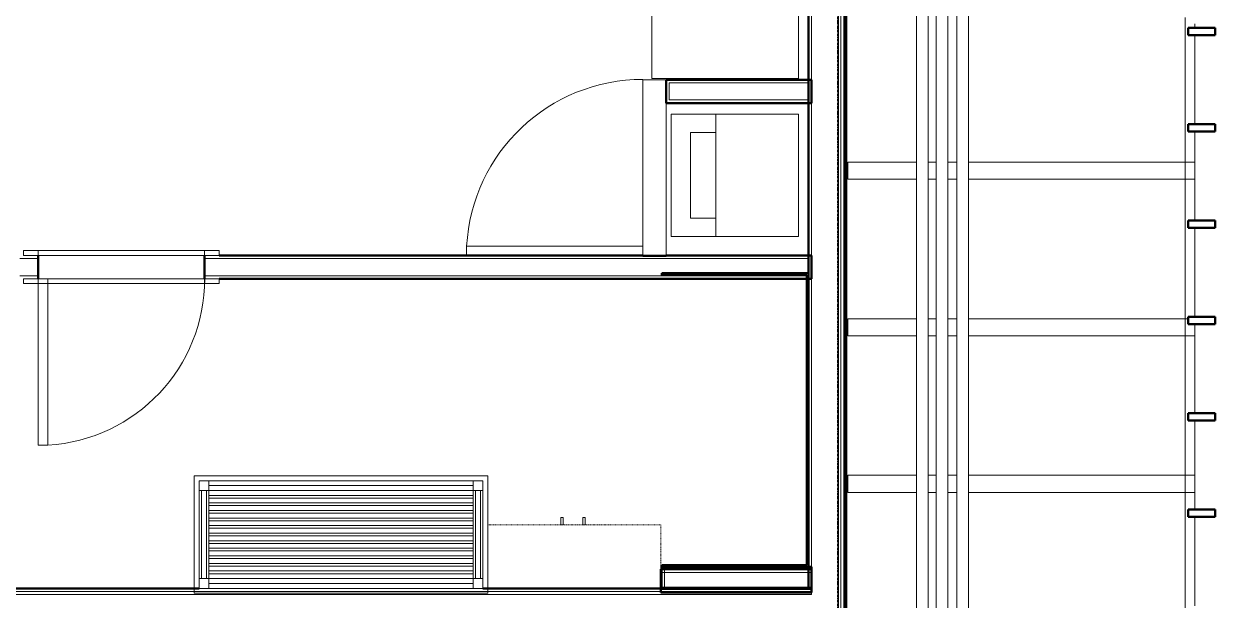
# Model space of a CAD drawing. Header units: inches. Extents: x -4218 to -1830, y 9767 to 12426.
# Drawn here: x -3647.6 to -3404.2, y 11128 to 11245.8 of the extents above; entities that cross this region are included whole.
import ezdxf

# ---------------------------------------------------------------- set-up
doc = ezdxf.new("R2010")
doc.units = ezdxf.units.IN
doc.header["$MEASUREMENT"] = 0
doc.linetypes.add('Dash', pattern=[0.25, 0.125, -0.125])
doc.linetypes.add('Grid Line 1_2_', pattern=[0.875, 0.5, -0.125, 0.125, -0.125])
for name, color, linetype, lineweight in [('0-1', 7, 'Continuous', 5), ('0-2', 10, 'Continuous', 9), ('A-DOOR-1', 10, 'Continuous', 9), ('A-DOOR-2', 50, 'Continuous', 20), ('A-DOOR-FRAM-1', 10, 'Continuous', 9), ('A-FLOR-3', 192, 'Continuous', 9), ('A-GLAZ-CWMG', 51, 'Continuous', 9), ('A-GLAZ-CWMG-1', 51, 'Continuous', 50), ('A-WALL-1', 7, 'Continuous', 50), ('A-WALL-2', 250, 'Continuous', 13), ('A-WALL-3', 10, 'Continuous', 9), ('A-WALL-4', 252, 'Continuous', 9), ('A-WALL-7', 113, 'Continuous', 9), ('I-WALL-1', 7, 'Continuous', 50), ('I-WALL-3', 252, 'Continuous', 9), ('P-PIPE-1', 10, 'Continuous', 9), ('P-SANR-FIXT-1', 10, 'Continuous', 9), ('Q-CASE-1', 252, 'Continuous', 9), ('Q-CASE-2', 10, 'Continuous', 9), ('Q-CASE-4', 252, 'Dash', 9), ('Q-CASE-7', 10, 'Dash', 9), ('Q-SPCQ-1', 10, 'Continuous', 9), ('S-BEAM', 12, 'Continuous', 9), ('S-GRID-1', 1, 'Grid Line 1_2_', 9)]:
    doc.layers.add(name, color=color, linetype=linetype, lineweight=lineweight)

# ---------------------------------------------------------------- blocks, each defined once
blk = doc.blocks.new('SWING - SINGLE - FLUSH - 2-10 x 6-8 - PRIVACY-3199407-BACKGROUND - RCP - 2ND FLOOR')
at = {"layer": 'A-DOOR-1'}
blk.add_arc((17, 2.37), 34.07, 93.3657, 180, dxfattribs=at)
at = {"layer": 'A-DOOR-2'}
for p, q in [((15, 2.37), (15, 36.38)), ((17, 36.38), (15, 36.38)), ((17, 2.37), (17, 36.38)), ((17, 2.37), (15, 2.37))]:
    blk.add_line(p, q, dxfattribs=at)
at = {"layer": 'A-DOOR-FRAM-1'}
for p, q in [((-17, 3.37), (-20, 3.37)), ((-20, 2.37), (-20, 3.37)), ((17, 3.37), (-17, 3.37)), ((-17, 2.37), (-17, 3.37)), ((20, 3.37), (17, 3.37)), ((17, 2.37), (17, 3.37)), ((20, 2.37), (20, 3.37)), ((-20, 2.37), (-17, 2.37)), ((-17, 2.37), (17, 2.37)), ((17, 2.37), (20, 2.37)), ((-17, -2.38), (-20, -2.38)), ((-20, -2.38), (-20, -3.38)), ((17, -2.38), (-17, -2.38)), ((-17, -2.38), (-17, -3.38)), ((20, -2.38), (17, -2.38)), ((17, -2.38), (17, -3.38)), ((20, -2.38), (20, -3.38)), ((-20, -3.38), (-17, -3.38)), ((-17, -3.38), (17, -3.38)), ((17, -3.38), (20, -3.38))]:
    blk.add_line(p, q, dxfattribs=at)
blk = doc.blocks.new('Stacked Washer and Dryer - 26_x25_ - Private-1372850-BACKGROUND - RCP - 2ND FLOOR')
at = {"layer": 'P-SANR-FIXT-1'}
for p, q in [((26, 12.5), (0, 12.5)), ((0, -12.5), (0, 12.5)), ((16.90625, -12.5), (16.90625, 12.5)), ((26, 12.5), (26, -12.5)), ((22.09375, 8.75), (16.90625, 8.75)), ((22.09375, -8.75), (22.09375, 8.75)), ((16.90625, -8.75), (22.09375, -8.75)), ((0, -12.5), (26, -12.5))]:
    blk.add_line(p, q, dxfattribs=at)
blk = doc.blocks.new('SWING - SINGLE - FLUSH - 36_ x 80_ - OFFSET PIVOT DOOR AT MAGIC PAK AND WASHER_DRYER-3199415-BACKGROUND - RCP - 2ND FLOOR')
at = {"layer": 'A-DOOR-1'}
blk.add_arc((18, -2.37), 36.07, 180, 266.8211, dxfattribs=at)
at = {"layer": 'A-DOOR-2'}
for p, q in [((16, -2.37), (16, -38.39)), ((18, -2.37), (16, -2.37)), ((18, -2.37), (18, -38.39)), ((18, -38.39), (16, -38.39))]:
    blk.add_line(p, q, dxfattribs=at)
blk = doc.blocks.new('Refrigerator_-_Side-by-Side_6047 - 36_ X 30_-345559-BACKGROUND - RCP - 2ND FLOOR')
at = {"layer": 'Q-SPCQ-1'}
for p, q in [((17.87, 14.42), (-17.88, 14.42)), ((-17.88, 14.42), (-17.88, -15.58)), ((17.87, -15.58), (17.87, 14.42)), ((-17.88, -15.58), (17.87, -15.58))]:
    blk.add_line(p, q, dxfattribs=at)
blk = doc.blocks.new('Bath Vanity - Bath Vanity 60_-V80-BACKGROUND - RCP - 2ND FLOOR')
at = {"layer": 'Q-CASE-1'}
for p, q in [((-29.26, -1), (-29.26, 0)), ((-29.26, 0), (30.74, 0)), ((30.74, 0), (30.74, -1))]:
    blk.add_line(p, q, dxfattribs=at)
at = {"layer": 'Q-CASE-2'}
for p, q in [((-29.26, -24), (-29.26, -1)), ((-28.26, -3), (-28.26, -1)), ((-28.26, -1), (-26.26, -1)), ((27.74, -1), (-26.26, -1)), ((-26.26, -1), (-26.26, -3)), ((27.74, -2), (-26.26, -2)), ((27.74, -3), (27.74, -1)), ((27.74, -1), (29.74, -1)), ((29.74, -1), (29.74, -3)), ((30.74, -1), (30.74, -24)), ((-28.26, -3), (-28.26, -21)), ((-26.26, -3), (-28.26, -3)), ((-27.76, -3), (-27.76, -21)), ((-26.76, -3), (-26.76, -21)), ((27.74, -3), (-26.26, -3)), ((-26.26, -3), (-26.26, -21)), ((-26.26, -4), (27.74, -4)), ((27.74, -4.55), (-26.26, -4.55)), ((27.74, -3), (27.74, -21)), ((29.74, -3), (27.74, -3)), ((28.24, -3), (28.24, -21)), ((29.24, -3), (29.24, -21)), ((29.74, -3), (29.74, -21)), ((-26.26, -5.55), (27.74, -5.55)), ((27.74, -6.09), (-26.26, -6.09)), ((-26.26, -7.09), (27.74, -7.09)), ((27.74, -7.64), (-26.26, -7.64)), ((-26.26, -8.64), (27.74, -8.64)), ((27.74, -9.18), (-26.26, -9.18)), ((-26.26, -10.18), (27.74, -10.18)), ((27.74, -10.73), (-26.26, -10.73)), ((-26.26, -11.73), (27.74, -11.73)), ((27.74, -12.27), (-26.26, -12.27)), ((-26.26, -13.27), (27.74, -13.27)), ((27.74, -13.82), (-26.26, -13.82)), ((-26.26, -14.82), (27.74, -14.82)), ((27.74, -15.36), (-26.26, -15.36)), ((-26.26, -16.36), (27.74, -16.36)), ((27.74, -16.91), (-26.26, -16.91)), ((-26.26, -17.91), (27.74, -17.91)), ((27.74, -18.45), (-26.26, -18.45)), ((-26.26, -19.45), (27.74, -19.45)), ((-28.26, -23), (-28.26, -21)), ((-28.26, -21), (-26.26, -21)), ((27.74, -20), (-26.26, -20)), ((-26.26, -21), (27.74, -21)), ((-26.26, -21), (-26.26, -23)), ((27.74, -23), (27.74, -21)), ((27.74, -21), (29.74, -21)), ((29.74, -21), (29.74, -23)), ((30.74, -24), (-29.26, -24)), ((-26.26, -23), (-28.26, -23)), ((27.74, -22), (-26.26, -22)), ((27.74, -23), (-26.26, -23)), ((29.74, -23), (27.74, -23))]:
    blk.add_line(p, q, dxfattribs=at)
blk = doc.blocks.new('300 Series Wall Hung Cabinet_326 - 36_-V91-BACKGROUND - RCP - 2ND FLOOR')
at = {"layer": 'Q-CASE-2'}
for p, q in [((-2.01, -13.19), (-2.5, -13.19)), ((-2.5, -13.19), (-2.5, -14.69)), ((-2.01, -14.69), (-2.01, -13.19)), ((2.49, -13.19), (2, -13.19)), ((2, -13.19), (2, -14.69)), ((2.49, -14.69), (2.49, -13.19)), ((-2.5, -14.69), (-2.01, -14.69)), ((2, -14.69), (2.49, -14.69))]:
    blk.add_line(p, q, dxfattribs=at)
at = {"layer": 'Q-CASE-4'}
for p, q in [((17.37, -0.19), (-18, -0.19)), ((-18, -0.19), (-18, -4.07))]:
    blk.add_line(p, q, dxfattribs=at)
at = {"layer": 'Q-CASE-7'}
for p, q in [((-18, -4.07), (-18, -13.19)), ((-18, -13.19), (17.37, -13.19))]:
    blk.add_line(p, q, dxfattribs=at)
blk = doc.blocks.new('CTR - 1st Phase - Unit Layouts_rvt-1-BACKGROUND - RCP - 2ND FLOOR')
at = {"layer": 'A-WALL-1'}
for p, q in [((-3516.37, 11233.73), (-3516.37, 11234.36)), ((-3516.37, 11234.36), (-3486.67, 11234.36)), ((-3516.37, 11230.23), (-3516.37, 11233.73)), ((-3486.67, 11234.36), (-3486.67, 11233.73)), ((-3486.67, 11233.73), (-3486.67, 11230.23)), ((-3516.37, 11229.61), (-3516.37, 11230.23)), ((-3486.67, 11229.61), (-3516.37, 11229.61)), ((-3486.67, 11230.23), (-3486.67, 11229.61)), ((-3644.72, 11198.45), (-3644.72, 11193.7)), ((-3610.72, 11193.7), (-3610.72, 11198.45)), ((-3607.72, 11198.45), (-3521.12, 11198.45)), ((-3521.12, 11198.45), (-3521.12, 11198.36)), ((-3521.12, 11198.36), (-3516.37, 11198.36)), ((-3516.37, 11198.36), (-3516.37, 11198.45)), ((-3516.37, 11198.45), (-3486.67, 11198.45)), ((-3486.67, 11198.45), (-3486.67, 11197.83)), ((-3486.67, 11197.83), (-3486.67, 11194.33)), ((-3517.26, 11194.81), (-3487.64, 11194.81)), ((-3517.26, 11194.44), (-3517.26, 11194.81)), ((-3487.64, 11194.44), (-3517.26, 11194.44)), ((-3487.64, 11194.81), (-3487.26, 11194.81)), ((-3487.64, 11135.19), (-3487.64, 11194.44)), ((-3487.26, 11194.81), (-3487.26, 11134.81)), ((-3486.67, 11194.33), (-3486.67, 11193.7)), ((-3486.67, 11193.7), (-3607.72, 11193.7)), ((-3517.3, 11134.19), (-3517.3, 11134.81)), ((-3517.3, 11134.81), (-3486.67, 11134.81)), ((-3517.3, 11130.69), (-3517.3, 11134.19)), ((-3517.26, 11134.81), (-3517.26, 11135.19)), ((-3517.26, 11135.19), (-3487.64, 11135.19)), ((-3487.64, 11134.81), (-3517.26, 11134.81)), ((-3487.26, 11134.81), (-3487.64, 11134.81)), ((-3486.67, 11134.81), (-3486.67, 11134.19)), ((-3486.67, 11134.19), (-3486.67, 11130.69)), ((-3517.3, 11130.44), (-3517.3, 11130.69)), ((-3486.67, 11130.69), (-3486.67, 11130.44)), ((-3486.67, 11130.44), (-3517.3, 11130.44))]:
    blk.add_line(p, q, dxfattribs=at)
at = {"layer": 'A-WALL-2'}
for p, q in [((-3515.75, 11233.73), (-3515.75, 11230.23)), ((-3515.75, 11233.73), (-3487.3, 11233.73)), ((-3487.3, 11233.73), (-3487.3, 11230.23)), ((-3515.75, 11230.23), (-3487.3, 11230.23)), ((-3648.46, 11197.83), (-3644.72, 11197.83)), ((-3610.72, 11197.83), (-3487.3, 11197.83)), ((-3487.3, 11194.33), (-3487.3, 11197.83)), ((-3648.46, 11194.33), (-3644.72, 11194.33)), ((-3610.72, 11194.33), (-3487.3, 11194.33)), ((-3517.42, 11133.7), (-3486.67, 11133.7)), ((-3516.67, 11130.69), (-3516.67, 11134.19)), ((-3516.67, 11134.19), (-3487.3, 11134.19)), ((-3487.3, 11134.19), (-3487.3, 11130.69)), ((-3517.3, 11130.69), (-3516.67, 11130.69)), ((-3517.3, 11130.69), (-3516.67, 11130.69)), ((-3516.67, 11130.69), (-3487.3, 11130.69)), ((-3487.3, 11130.69), (-3486.67, 11130.69)), ((-3487.3, 11130.69), (-3486.67, 11130.69)), ((-3517.42, 11130.2), (-3486.67, 11130.2))]:
    blk.add_line(p, q, dxfattribs=at)
at = {"layer": 'A-WALL-3'}
for p, q in [((-3521.12, 11234.36), (-3521.12, 11198.45)), ((-3521.12, 11234.36), (-3516.37, 11234.36)), ((-3516.37, 11198.45), (-3516.37, 11229.61)), ((-3610.72, 11198.45), (-3644.72, 11198.45)), ((-3644.72, 11193.7), (-3610.72, 11193.7))]:
    blk.add_line(p, q, dxfattribs=at)
at = {"layer": 'A-WALL-4'}
for p, q in [((-3516.37, 11229.61), (-3516.37, 11234.36)), ((-3644.72, 11198.45), (-3644.72, 11193.7)), ((-3610.72, 11198.45), (-3610.72, 11193.7)), ((-3521.12, 11198.45), (-3521.12, 11198.36)), ((-3521.12, 11198.36), (-3516.37, 11198.36)), ((-3516.37, 11198.36), (-3516.37, 11198.45))]:
    blk.add_line(p, q, dxfattribs=at)
at = {"layer": 'I-WALL-1'}
for p, q in [((-3517.42, 11129.58), (-3517.42, 11134.33)), ((-3517.42, 11134.33), (-3486.67, 11134.33)), ((-3486.67, 11134.33), (-3486.67, 11129.58)), ((-3486.67, 11129.58), (-3517.42, 11129.58))]:
    blk.add_line(p, q, dxfattribs=at)
at = {"layer": '0-2'}
for name, p, rotation in [('Refrigerator_-_Side-by-Side_6047 - 36_ X 30_-345559-BACKGROUND - RCP - 2ND FLOOR', (-3503.72, 11252.48), 270.0000000000252), ('SWING - SINGLE - FLUSH - 36_ x 80_ - OFFSET PIVOT DOOR AT MAGIC PAK AND WASHER_DRYER-3199415-BACKGROUND - RCP - 2ND FLOOR', (-3518.75, 11216.36), 270), ('Stacked Washer and Dryer - 26_x25_ - Private-1372850-BACKGROUND - RCP - 2ND FLOOR', (-3489.32, 11214.86), 180), ('SWING - SINGLE - FLUSH - 2-10 x 6-8 - PRIVACY-3199407-BACKGROUND - RCP - 2ND FLOOR', (-3627.72, 11196.08), 180), ('Bath Vanity - Bath Vanity 60_-V80-BACKGROUND - RCP - 2ND FLOOR', (-3582.06, 11129.44), 180), ('300 Series Wall Hung Cabinet_326 - 36_-V91-BACKGROUND - RCP - 2ND FLOOR', (-3535.42, 11130.25), 180)]:
    blk.add_blockref(name, p, dxfattribs=dict(at, rotation=rotation))
blk = doc.blocks.new('CTR - 1st Phase - Common Walls_rvt-1-BACKGROUND - RCP - 2ND FLOOR')
at = {"layer": 'A-WALL-2'}
for p, q in [((-3486.67, 11362.61), (-3486.67, 11129.81)), ((-3481.17, 11362.61), (-3481.17, 11033.56)), ((-3480.67, 11362.61), (-3480.67, 11033.56)), ((-3480.05, 11362.61), (-3480.05, 11033.56)), ((-3852.47, 11129.81), (-3487.3, 11129.81)), ((-3852.47, 11129.19), (-3487.3, 11129.19)), ((-3487.3, 11129.81), (-3486.67, 11129.81)), ((-3487.3, 11129.19), (-3486.67, 11129.19)), ((-3486.67, 11129.19), (-3486.67, 11129.81)), ((-3486.67, 11129.81), (-3486.67, 11129.19))]:
    blk.add_line(p, q, dxfattribs=at)
at = {"layer": 'I-WALL-1'}
for p, q in [((-3487.3, 11130.44), (-3487.3, 11362.61)), ((-3479.55, 11362.61), (-3479.55, 11033.56)), ((-3852.47, 11130.44), (-3611.8, 11130.44)), ((-3553.8, 11130.44), (-3487.3, 11130.44))]:
    blk.add_line(p, q, dxfattribs=at)
at = {"layer": 'I-WALL-3'}
blk.add_line((-3479.55, 11362.61), (-3479.55, 11033.56), dxfattribs=at)
at = {"layer": 'P-PIPE-1'}
for p, q in [((-3465.19, 11026.52), (-3465.19, 11687.66)), ((-3462.81, 11687.66), (-3462.81, 11026.52)), ((-3461.19, 11026.52), (-3461.19, 11687.66)), ((-3458.81, 11687.66), (-3458.81, 11026.52)), ((-3456.94, 11026.52), (-3456.94, 11687.66)), ((-3454.57, 11687.66), (-3454.57, 11026.52))]:
    blk.add_line(p, q, dxfattribs=at)
blk = doc.blocks.new('Rectangular Mullion - Stud - Vertical-2745647-BACKGROUND - RCP - 2ND FLOOR')
at = {"layer": 'A-GLAZ-CWMG-1'}
for p, q in [((1.5, 2.75), (0, 2.75)), ((0, 2.75), (0, -2.75)), ((1.5, -2.75), (1.5, 2.75)), ((0, -2.75), (1.5, -2.75))]:
    blk.add_line(p, q, dxfattribs=at)
blk = doc.blocks.new('Dimension Lumber - LVL - 3_5X5_5-2690761-BACKGROUND - RCP - 2ND FLOOR')
at = {"layer": 'S-BEAM'}
for p, q in [((-35.46, 1.75), (-35.46, -1.75)), ((-35.46, 1.75), (-21.43, 1.75)), ((-19.05, 1.75), (-17.43, 1.75)), ((-15.05, 1.75), (-13.18, 1.75)), ((-10.81, 1.75), (33.46, 1.75)), ((33.46, 1.75), (35.46, 1.75)), ((35.46, -1.75), (35.46, 1.75)), ((-35.46, -1.75), (-21.43, -1.75)), ((-19.05, -1.75), (-17.43, -1.75)), ((-15.05, -1.75), (-13.18, -1.75)), ((-10.81, -1.75), (33.46, -1.75)), ((33.46, -1.75), (35.46, -1.75))]:
    blk.add_line(p, q, dxfattribs=at)
blk = doc.blocks.new('Dimension Lumber - LVL - 3_5X5_5-V191-BACKGROUND - RCP - 2ND FLOOR')
at = {"layer": 'S-BEAM'}
for p, q in [((-35.46, 1.75), (-35.46, -1.75)), ((-35.46, 1.75), (-21.43, 1.75)), ((-19.05, 1.75), (-17.43, 1.75)), ((-15.05, 1.75), (-13.18, 1.75)), ((-10.81, 1.75), (33.46, 1.75)), ((33.46, 1.75), (34.09, 1.75)), ((35.46, -1.75), (35.46, 0.62)), ((-35.46, -1.75), (-21.43, -1.75)), ((-19.05, -1.75), (-17.43, -1.75)), ((-15.05, -1.75), (-13.18, -1.75)), ((-10.81, -1.75), (33.46, -1.75)), ((33.46, -1.75), (35.46, -1.75))]:
    blk.add_line(p, q, dxfattribs=at)

msp = doc.modelspace()

# ---------------------------------------------------------------- linework, layer by layer
at = {"layer": 'A-FLOR-3'}
for p, q in [((-3479.92, 11026.52), (-3479.92, 11434.99)), ((-3481.17, 11369.24), (-3481.17, 11027.44))]:
    msp.add_line(p, q, dxfattribs=at)
at = {"layer": 'A-WALL-7'}
for p, q in [((-3410.3, 11247.07), (-3410.3, 11107.18)), ((-3408.3, 11244.96), (-3408.3, 11245.79)), ((-3408.3, 11225.28), (-3408.3, 11243.46)), ((-3408.3, 11217.54), (-3408.3, 11223.78)), ((-3408.3, 11205.59), (-3408.3, 11214.04)), ((-3408.3, 11185.91), (-3408.3, 11204.09)), ((-3408.3, 11166.23), (-3408.3, 11182.04)), ((-3408.3, 11153.54), (-3408.3, 11164.73)), ((-3408.3, 11146.54), (-3408.3, 11150.04)), ((-3408.3, 11126.86), (-3408.3, 11145.04))]:
    msp.add_line(p, q, dxfattribs=at)
at = {"layer": 'S-GRID-1'}
msp.add_line((-3481.32, 9836.18), (-3481.32, 12376.81), dxfattribs=at)

# ---------------------------------------------------------------- block references
at = {"layer": '0-1'}
for name in ['CTR - 1st Phase - Unit Layouts_rvt-1-BACKGROUND - RCP - 2ND FLOOR', 'CTR - 1st Phase - Common Walls_rvt-1-BACKGROUND - RCP - 2ND FLOOR']:
    msp.add_blockref(name, (0, 0), dxfattribs=at)
at = {"layer": 'A-GLAZ-CWMG', "extrusion": (0, 0, -1), "rotation": 269.9999999999911}
for p in [(3406.92, 11244.96), (3406.92, 11225.28), (3406.92, 11205.59), (3406.92, 11185.91), (3406.92, 11166.23), (3406.92, 11146.54)]:
    msp.add_blockref('Rectangular Mullion - Stud - Vertical-2745647-BACKGROUND - RCP - 2ND FLOOR', p, dxfattribs=at)
at = {"layer": 'S-BEAM'}
for name, p in [('Dimension Lumber - LVL - 3_5X5_5-2690761-BACKGROUND - RCP - 2ND FLOOR', (-3443.76, 11215.79)), ('Dimension Lumber - LVL - 3_5X5_5-V191-BACKGROUND - RCP - 2ND FLOOR', (-3443.76, 11183.79)), ('Dimension Lumber - LVL - 3_5X5_5-2690761-BACKGROUND - RCP - 2ND FLOOR', (-3443.76, 11151.79))]:
    msp.add_blockref(name, p, dxfattribs=at)

doc.saveas('drawing.dxf')
